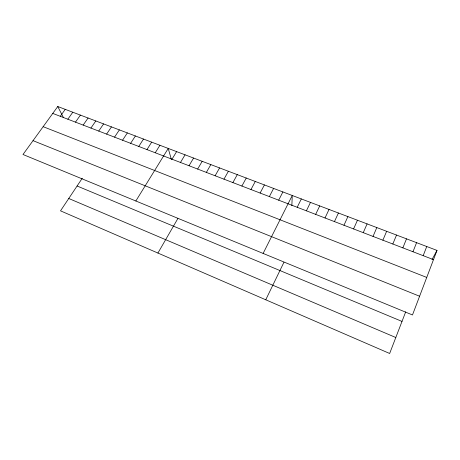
<?xml version="1.0" encoding="UTF-8"?>
<svg xmlns="http://www.w3.org/2000/svg" width="460" height="460" viewBox="0 0 460 460"><rect width="100%" height="100%" fill="white"/><g stroke="black" fill="none" stroke-linecap="round" stroke-linejoin="round"><path stroke-width="0.69" d="M291.864 205.689L292.249 195.488L263.12 253.431M437 250.412L412.482 314.968L23 154.497L57.764 106.519L437 250.412L432.02 259.543M405.703 311.828L389.654 353.481L60.519 210.841L82.271 178.238M423.194 255.674L426.748 246.52M412.976 251.752L416.582 242.667M402.856 247.865L406.508 238.843M392.823 244.013L396.526 235.054M382.881 240.195L386.63 231.299M373.025 236.405L376.82 227.579M363.256 232.656L367.091 223.888M353.567 228.936L357.454 220.231M343.971 225.25L347.898 216.602M334.454 221.593L338.422 213.009M325.019 217.971L329.032 209.444M315.663 214.377L319.717 205.913M306.389 210.818L310.483 202.406M265.753 299.788L283.952 262.252M297.195 207.287L301.329 198.933M278.68 200.175L282.888 191.941M269.359 196.598L273.608 188.416M260.124 193.05L264.408 184.926M250.97 189.531L255.288 181.464M241.891 186.047L246.249 178.037M232.892 182.591L237.285 174.633M223.968 179.164L228.396 171.264M215.125 175.766L219.581 167.917M206.35 172.396L210.847 164.605M157.918 253.052L177.865 218.529M197.656 169.056L202.181 161.316M189.031 165.744L193.585 158.056M180.475 162.46L185.064 154.819M172 159.206L176.617 151.616M135.844 200.991L168.233 148.436L171.43 159.683M155.244 152.772L159.919 145.279M146.976 149.598L151.679 142.151M138.77 146.447L143.503 139.052M130.634 143.319L135.389 135.976M122.561 140.22L127.345 132.923M114.557 137.143L119.364 129.892M106.616 134.096L111.452 126.891M98.739 131.071L103.598 123.912M90.925 128.07L95.806 120.951M83.168 125.091L88.078 118.019M75.48 122.136L80.408 115.115M67.85 119.209L72.801 112.228M60.277 116.299L65.257 109.359M52.768 113.419L433.498 259.63M43.154 126.684L426.742 277.426M33.034 140.651L419.6 296.234M77.096 186.001L402.005 321.419M68.758 198.49L395.807 337.513M57.764 106.519L63.474 117.674"/></g></svg>
